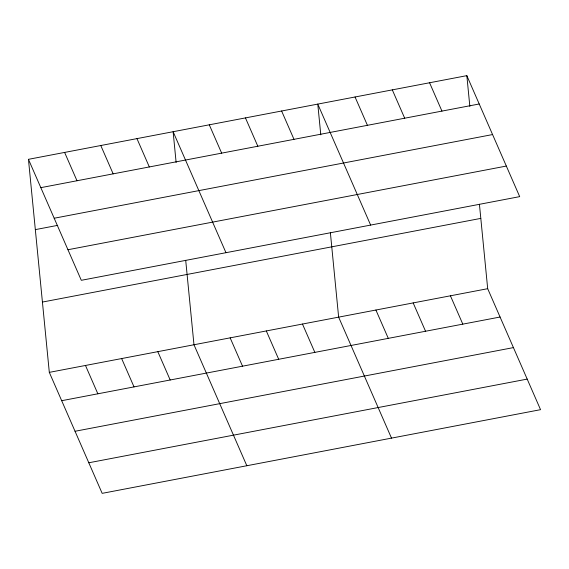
<?xml version="1.0" encoding="UTF-8"?>
<svg xmlns="http://www.w3.org/2000/svg" width="569" height="569" viewBox="0 0 569 569"><rect width="100%" height="100%" fill="white"/><g stroke="black" fill="none" stroke-linecap="round" stroke-linejoin="round"><path stroke-width="0.85" d="M28.45 159.327L466.836 75.649L519.689 196.632L81.31 280.311L28.45 159.327L49.311 372.368L102.164 493.351L540.55 409.673L487.69 288.689L479.425 204.257M40.826 187.656L479.212 103.985M54.19 218.233L492.569 134.561M35.335 229.627L57.725 225.352M67.946 249.734L506.332 166.063M42.426 302.061L480.812 218.389M49.311 372.368L487.69 288.689M61.687 400.704L500.073 317.025M75.044 431.274L513.43 347.602M88.807 462.775L527.193 379.103M429.574 82.761L441.949 111.097M392.311 89.874L404.687 118.21M450.428 295.802L462.81 324.138M355.049 96.986L367.425 125.322M413.165 302.914L425.548 331.25M370.639 225.082L317.779 104.099L320.795 134.86M375.903 310.027L388.286 338.363M281.619 111.005L293.995 139.341M391.5 438.123L338.64 317.139L330.376 232.707M245.452 117.904L257.828 146.24M302.473 324.046L314.856 352.382M209.285 124.81L221.661 153.146M266.313 330.945L278.689 359.281M225.971 252.693L173.118 131.709L176.127 162.471M230.146 337.851L242.522 366.187M136.951 138.616L149.327 166.952M246.832 465.741L193.979 344.75L185.707 260.317M100.784 145.515L113.16 173.851M157.812 351.656L170.188 379.992M64.617 152.421L76.993 180.757M121.645 358.562L134.021 386.892M85.478 365.462L97.854 393.798M466.836 75.649L469.845 106.41"/></g></svg>
